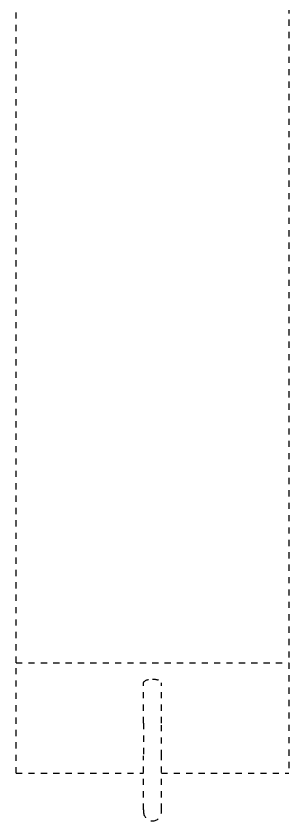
# Model space of a CAD drawing. Header units: millimetres. Extents: x -1 to 423, y -1690 to 1.
# Drawn here: x 130 to 270, y -1690 to -1277.5 of the extents above; entities that cross this region are included whole.
import ezdxf

# ---------------------------------------------------------------- set-up
doc = ezdxf.new("R2010")
doc.units = ezdxf.units.MM
doc.linetypes.add('Dash', pattern=[6.35, 3.175, -3.175])
doc.layers.add('IQ_204_2D', color=7, linetype='Continuous')

msp = doc.modelspace()

# ---------------------------------------------------------------- linework, layer by layer
at = {"layer": 'IQ_204_2D', "linetype": 'Dash'}
for p, q in [((130, -1608.97), (130, -930)), ((270, -930), (270, -1608.97)), ((130, -1608.97), (270, -1608.97)), ((130, -1665.62), (130, -1608.97)), ((270, -1608.97), (270, -1665.62)), ((195.43, -1639.89), (195.43, -1619.26)), ((204.57, -1639.89), (204.57, -1619.26)), ((195.43, -1639.89), (195.43, -1656.74)), ((204.57, -1656.74), (204.57, -1639.89)), ((195.43, -1684.29), (195.43, -1656.74)), ((204.57, -1684.29), (204.57, -1656.74)), ((130, -1665.62), (195.43, -1665.62)), ((204.57, -1665.62), (270, -1665.62)), ((195.43, -1684.29), (195.43, -1685.45)), ((204.57, -1685.45), (204.57, -1684.29))]:
    msp.add_line(p, q, dxfattribs=at)
for start, end in [(180, 270), (270, 0)]:
    msp.add_arc((200, -1685.45), 4.57, start, end, dxfattribs=at)
at = {"layer": 'IQ_204_2D', "linetype": 'Dash', "extrusion": (-2.34019e-16, -1.18986e-31, -1)}
msp.add_ellipse((200, -1619.26), major_axis=(-4.57, 0), ratio=0.418102, start_param=0, end_param=1.570796, dxfattribs=at)
at = {"layer": 'IQ_204_2D', "linetype": 'Dash', "extrusion": (-2.34019e-16, -3.59845e-30, -1)}
msp.add_ellipse((200, -1619.26), major_axis=(4.57, 0), ratio=0.418102, start_param=-1.570796, end_param=0, dxfattribs=at)

doc.saveas('drawing.dxf')
